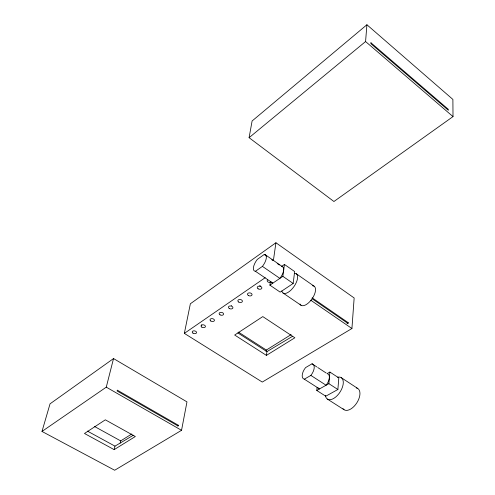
<?xml version="1.0" encoding="UTF-8"?>
<svg xmlns="http://www.w3.org/2000/svg" width="495" height="495" viewBox="0 0 495 495"><rect width="100%" height="100%" fill="white"/><g stroke="black" fill="none" stroke-linecap="round" stroke-linejoin="round"><path stroke-width="0.74" d="M351.926 328.513L354.154 297.971L275.919 242.754L190.365 303.763L184.344 333.382L262.282 382.066L351.926 328.513L310.81 300.248M312.159 297.823L348.208 322.672L348.14 323.563L312.06 298.714M249.09 137.69L365.57 41.549L366.919 24.75L452.888 99.421L453.012 116.597L333.927 201.508L249.09 137.69L252.103 120.99L366.919 24.75M317.054 387.566L316.775 390.462L325.76 396.204L337.881 389.497L338.815 377.889L329.88 372.048L327.115 373.632A8.675 4.535 -57.2 0 1 326.081 385.228L310.866 375.408L304.332 379.189L319.522 388.921A8.675 4.535 -57.2 0 1 317.703 387.461M316.775 390.462L328.872 383.662L329.88 372.048M270.431 281.42L269.899 285.145L280.17 292.13L293.176 283.456L294.643 271.551L284.439 264.435L281.469 266.477A9.69 4.269 -55.4 0 1 279.873 278.369L262.43 266.378A9.782 4.139 -55.5 0 0 264.219 254.492L266.39 256.002M269.899 285.145L282.862 276.34L284.439 264.435M266.421 355.379L294.859 337.782L262.789 316.596L234.667 335.035L266.421 355.379L266.935 351.623L292.588 336.291M266.131 351.561L266.335 350.052L291.128 334.589M273.426 260.314L275.919 242.754M181.541 430.304L186.974 401.878L113.528 358.566L50.044 403.833L41.988 431.442L114.679 470.25L181.541 430.304L106.276 387.158L41.988 431.442M178.373 425.267L178.212 426.096L117.098 390.988L117.303 390.153L178.373 425.267L177.229 425.96M120.18 443.118L120.7 440.897L131.794 433.973M114.153 449.633L135.333 436.522L105.336 419.822L84.484 433.49L114.153 449.633L114.976 446.144L133.347 435.235M106.276 387.158L113.528 358.566M264.219 254.492L257.289 259.411A9.782 4.139 -55.5 0 0 255.445 271.279L272.838 283.146A9.69 4.269 -55.4 0 1 270.889 281.68M255.445 271.279L262.43 266.378M184.344 333.382L265.215 277.676M347.038 323.371L348.208 322.672M316.781 366.888L312.042 363.8L305.563 367.606A8.749 4.443 -57.2 0 0 304.332 379.189M87.417 431.096L114.976 446.144M94.434 426.443L120.7 440.897M327.337 399.057L344.044 409.718M238.435 332.102L266.335 350.052M237.866 332.931L266.935 351.623M328.872 383.662L337.881 389.497M317.728 367.507L326.18 373.02M341.179 377.611L357.749 388.47M283.078 293.052L301.01 305.26M282.862 276.34L293.176 283.456M271.805 259.764L272.887 260.512M277.188 263.501L279.335 264.992M296.251 273.747L314.071 286.16M265.314 254.764L282.589 266.774M365.57 41.549L453.012 116.597M294.271 273.382A11.688 5.297 -55.4 0 1 293.906 286.667A11.688 5.297 -55.4 0 1 281.859 290.949M312.512 285.733A11.571 5.457 -55.3 0 1 312.153 298.726A11.571 5.457 -55.3 0 1 300.007 304.01M270.586 282.397A2.357 1.578 8 0 1 267.814 281.841A2.357 1.578 8 0 1 267.535 279.916M260.679 285.943A2.326 1.553 8.5 0 1 259.504 285.856M231.654 305.663A2.265 1.473 9.7 0 1 231.419 305.663M201.83 325.122A4.282 2.71 10.7 0 1 201.496 324.949M312.042 363.8A8.749 4.443 -57.2 0 1 310.866 375.408M337.571 377.209A12.765 6.812 -57.2 0 1 343.103 384.615A12.765 6.812 -57.2 0 1 333.877 398.339A12.765 6.812 -57.2 0 1 325.394 395.319M356.338 387.932A12.641 6.961 -57.2 0 1 356.802 402.905A12.641 6.961 -57.2 0 1 342.973 408.647M370.947 42.78L370.879 43.684L448.346 110.274L448.34 109.352L370.947 42.78M258.124 288.82A2.333 1.553 8.5 0 0 261.855 288.127A2.333 1.553 8.5 0 0 258.706 286.19A2.333 1.553 8.5 0 0 258.124 288.82M248.354 295.496A2.314 1.528 8.9 0 0 252.042 294.816A2.314 1.528 8.9 0 0 248.898 292.91A2.314 1.528 8.9 0 0 248.354 295.496M238.751 302.061A2.296 1.497 9.3 0 0 242.389 301.393A2.296 1.497 9.3 0 0 239.264 299.512A2.296 1.497 9.3 0 0 238.751 302.061M229.309 308.509A2.271 1.473 9.7 0 0 232.91 307.859A2.271 1.473 9.7 0 0 229.791 306.003A2.271 1.473 9.7 0 0 229.309 308.509M220.034 314.845A2.252 1.448 10 0 0 223.585 314.207A2.252 1.448 10 0 0 220.485 312.376A2.252 1.448 10 0 0 220.034 314.845M210.74 320.964A2.234 1.423 10.4 0 0 214.391 320.593A2.234 1.423 10.4 0 0 211.544 318.619A2.234 1.423 10.4 0 0 210.74 320.964M201.774 327.096A2.215 1.398 10.7 0 0 205.382 326.731A2.215 1.398 10.7 0 0 202.548 324.782A2.215 1.398 10.7 0 0 201.774 327.096M192.957 333.116A2.197 1.374 11 0 0 196.527 332.764A2.197 1.374 11 0 0 193.7 330.846A2.197 1.374 11 0 0 192.957 333.116"/></g></svg>
